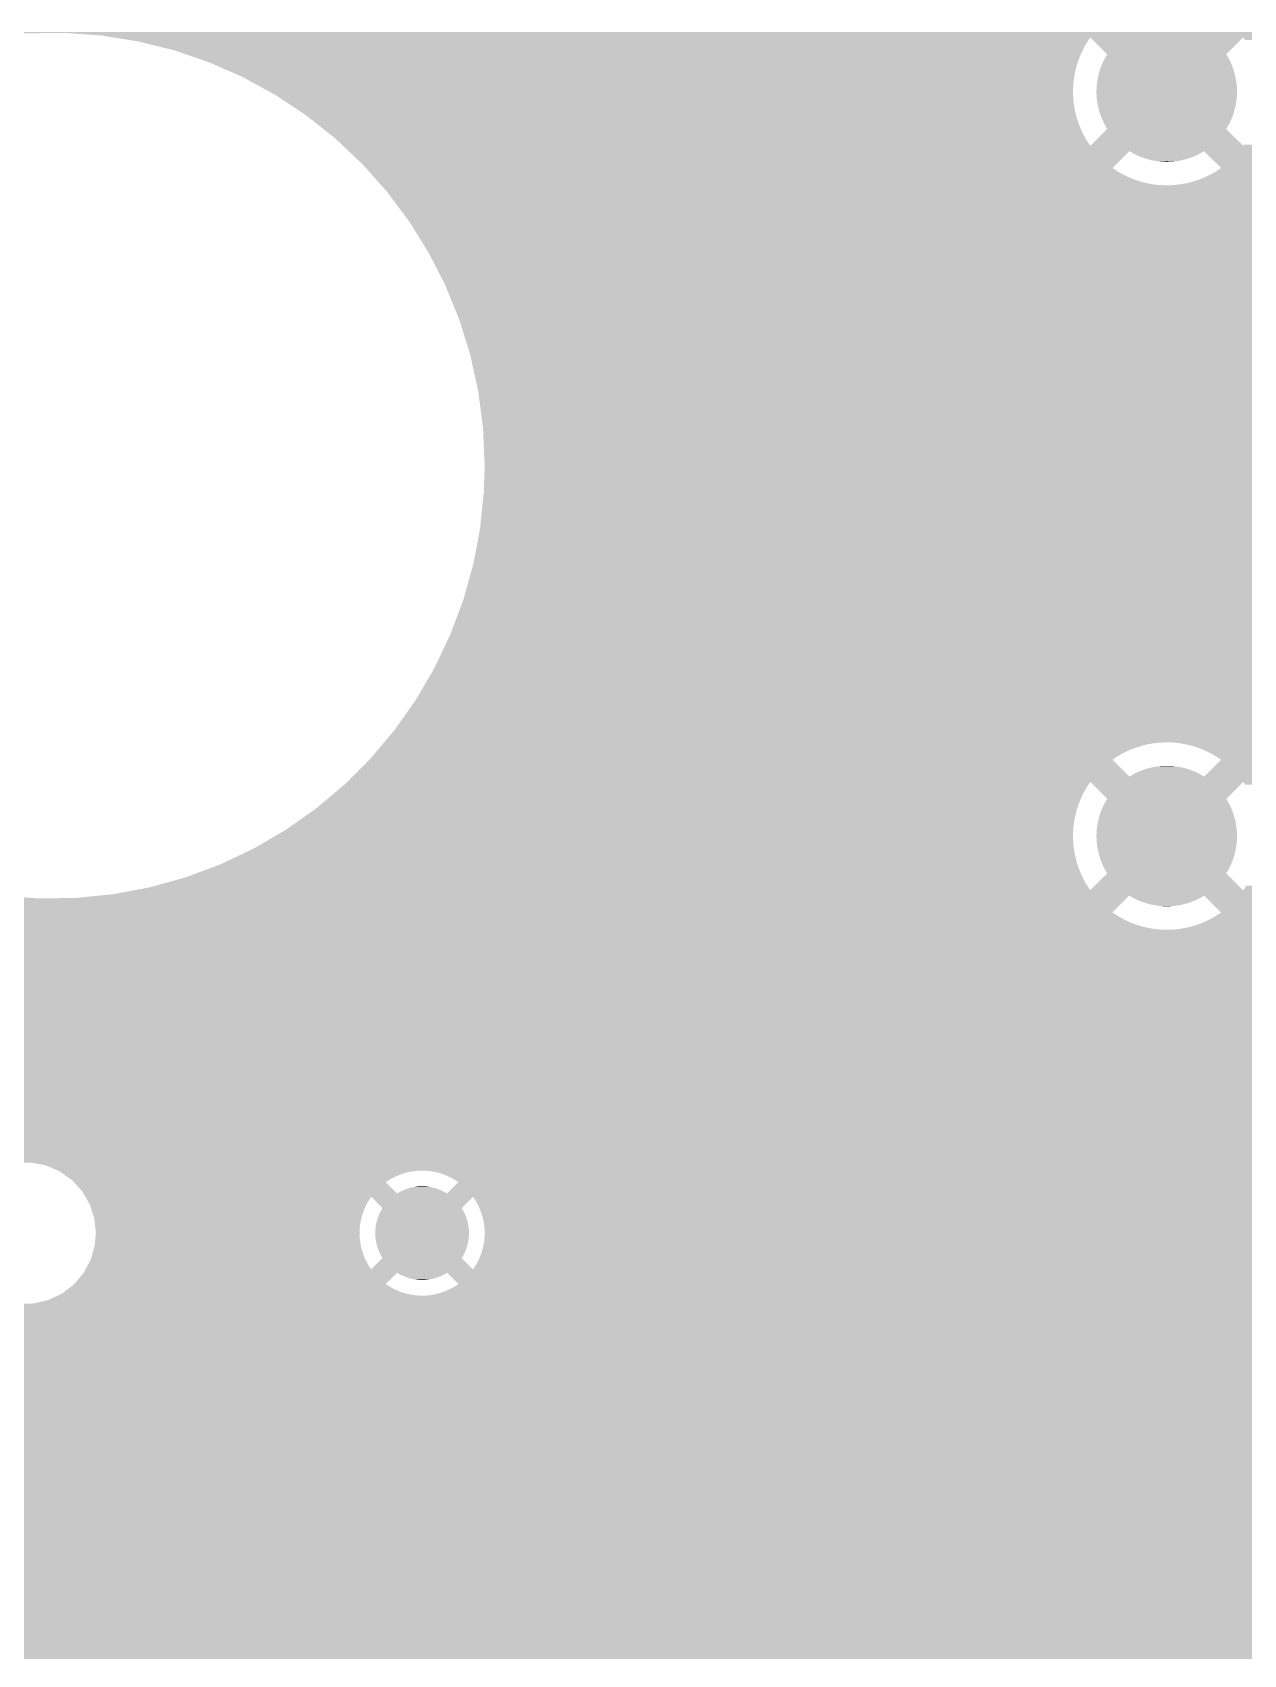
# Model space of a CAD drawing. Extents: x 295 to 953, y 10 to 290.
# Drawn here: x 559.6 to 576.64, y 215.06 to 237.89 of the extents above; entities that cross this region are included whole.
import ezdxf

# ---------------------------------------------------------------- set-up
doc = ezdxf.new("R2010")
doc.units = 0
doc.header["$LTSCALE"] = 5
doc.header["$MEASUREMENT"] = 0
doc.layers.add('GND1', color=7, linetype='CONTINUOUS')

msp = doc.modelspace()

# ---------------------------------------------------------------- linework, layer by layer
at = {"layer": 'GND1'}
for points in [[(525.272, 237.886), (525.272, 237.897), (647.656, 237.886), (647.67, 237.897)], [(525.272, 237.879), (525.272, 237.886), (559.527, 237.879), (560.049, 237.886)], [(560.569, 237.849), (560.049, 237.886), (647.608, 237.849), (647.656, 237.886)], [(560.737, 237.822), (560.569, 237.849), (647.573, 237.822), (647.608, 237.849)], [(561.085, 237.767), (560.737, 237.822), (574.451, 237.767), (574.488, 237.822)], [(561.119, 237.759), (561.085, 237.767), (574.446, 237.759), (574.451, 237.767)], [(561.386, 237.692), (561.119, 237.759), (574.407, 237.692), (574.446, 237.759)], [(561.591, 237.642), (561.386, 237.692), (574.381, 237.642), (574.407, 237.692)], [(574.726, 237.585), (574.488, 237.822), (576.401, 237.585), (576.639, 237.822)], [(576.665, 237.784), (576.639, 237.822), (647.523, 237.784), (647.573, 237.822)], [(561.643, 237.624), (561.591, 237.642), (574.372, 237.624), (574.381, 237.642)], [(561.849, 237.554), (561.643, 237.624), (574.341, 237.554), (574.372, 237.624)], [(562.06, 237.482), (561.849, 237.554), (574.314, 237.482), (574.341, 237.554)], [(562.085, 237.473), (562.06, 237.482), (574.312, 237.473), (574.314, 237.482)], [(562.232, 237.408), (562.085, 237.473), (574.292, 237.408), (574.312, 237.473)], [(574.637, 237.406), (574.654, 237.447), (576.489, 237.406), (576.473, 237.447)], [(574.654, 237.447), (574.663, 237.468), (576.473, 237.447), (576.464, 237.468)], [(574.663, 237.468), (574.683, 237.508), (576.464, 237.468), (576.445, 237.508)], [(574.683, 237.508), (574.692, 237.527), (576.445, 237.508), (576.434, 237.527)], [(574.692, 237.527), (574.715, 237.566), (576.434, 237.527), (576.413, 237.566)], [(574.715, 237.566), (574.726, 237.585), (576.413, 237.566), (576.401, 237.585)], [(562.402, 237.334), (562.232, 237.408), (574.274, 237.334), (574.292, 237.408)], [(562.563, 237.263), (562.402, 237.334), (574.261, 237.263), (574.274, 237.334)], [(562.572, 237.258), (562.563, 237.263), (574.26, 237.258), (574.261, 237.263)], [(562.711, 237.182), (562.572, 237.258), (574.251, 237.182), (574.26, 237.258)], [(574.584, 237.192), (574.587, 237.214), (576.544, 237.192), (576.54, 237.214)], [(574.587, 237.214), (574.595, 237.257), (576.54, 237.214), (576.533, 237.257)], [(574.595, 237.257), (574.599, 237.279), (576.533, 237.257), (576.527, 237.279)], [(574.599, 237.279), (574.611, 237.322), (576.527, 237.279), (576.517, 237.322)], [(574.611, 237.322), (574.616, 237.343), (576.517, 237.322), (576.51, 237.343)], [(574.616, 237.343), (574.63, 237.385), (576.51, 237.343), (576.497, 237.385)], [(574.63, 237.385), (574.637, 237.406), (576.497, 237.385), (576.489, 237.406)], [(562.851, 237.105), (562.711, 237.182), (574.246, 237.105), (574.251, 237.182)], [(562.992, 237.028), (562.851, 237.105), (574.245, 237.028), (574.246, 237.105)], [(563.021, 237.013), (562.992, 237.028), (574.246, 237.013), (574.245, 237.028)], [(563.112, 236.952), (563.021, 237.013), (574.249, 236.952), (574.246, 237.013)], [(574.574, 237.059), (574.575, 237.081), (576.553, 237.059), (576.552, 237.081)], [(574.575, 237.037), (574.574, 237.059), (576.552, 237.037), (576.553, 237.059)], [(574.575, 237.081), (574.577, 237.126), (576.552, 237.081), (576.55, 237.126)], [(574.577, 236.993), (574.575, 237.037), (576.55, 236.993), (576.552, 237.037)], [(574.577, 237.126), (574.578, 237.148), (576.55, 237.126), (576.548, 237.148)], [(574.579, 236.97), (574.577, 236.993), (576.549, 236.97), (576.55, 236.993)], [(574.578, 237.148), (574.584, 237.192), (576.548, 237.148), (576.544, 237.192)], [(574.583, 236.926), (574.579, 236.97), (576.543, 236.926), (576.549, 236.97)], [(563.227, 236.876), (563.112, 236.952), (574.258, 236.876), (574.249, 236.952)], [(563.342, 236.8), (563.227, 236.876), (574.271, 236.8), (574.258, 236.876)], [(563.454, 236.725), (563.342, 236.8), (574.288, 236.725), (574.271, 236.8)], [(574.587, 236.905), (574.583, 236.926), (576.54, 236.905), (576.543, 236.926)], [(574.595, 236.861), (574.587, 236.905), (576.532, 236.861), (576.54, 236.905)], [(574.6, 236.839), (574.595, 236.861), (576.528, 236.839), (576.532, 236.861)], [(574.61, 236.796), (574.6, 236.839), (576.517, 236.796), (576.528, 236.839)], [(574.617, 236.775), (574.61, 236.796), (576.511, 236.775), (576.517, 236.796)], [(574.63, 236.733), (574.617, 236.775), (576.497, 236.733), (576.511, 236.775)], [(563.455, 236.724), (563.454, 236.725), (574.288, 236.724), (574.288, 236.725)], [(563.547, 236.651), (563.455, 236.724), (574.309, 236.651), (574.288, 236.724)], [(563.638, 236.579), (563.547, 236.651), (574.335, 236.579), (574.309, 236.651)], [(563.727, 236.508), (563.638, 236.579), (574.365, 236.508), (574.335, 236.579)], [(563.814, 236.44), (563.727, 236.508), (574.399, 236.44), (574.365, 236.508)], [(574.488, 236.296), (574.726, 236.533), (576.639, 236.296), (576.401, 236.533)], [(574.638, 236.712), (574.63, 236.733), (576.49, 236.712), (576.497, 236.733)], [(574.654, 236.671), (574.638, 236.712), (576.473, 236.671), (576.49, 236.712)], [(574.663, 236.651), (574.654, 236.671), (576.464, 236.651), (576.473, 236.671)], [(574.682, 236.611), (574.663, 236.651), (576.445, 236.611), (576.464, 236.651)], [(574.693, 236.591), (574.682, 236.611), (576.435, 236.591), (576.445, 236.611)], [(574.714, 236.552), (574.693, 236.591), (576.412, 236.552), (576.435, 236.591)], [(574.726, 236.533), (574.714, 236.552), (576.401, 236.533), (576.412, 236.552)], [(563.864, 236.4), (563.814, 236.44), (574.422, 236.4), (574.399, 236.44)], [(563.892, 236.373), (563.864, 236.4), (574.437, 236.373), (574.422, 236.4)], [(563.96, 236.309), (563.892, 236.373), (574.479, 236.309), (574.437, 236.373)], [(563.974, 236.296), (563.96, 236.309), (574.488, 236.296), (574.479, 236.309)], [(564.053, 236.221), (563.974, 236.296), (647.674, 236.221), (647.569, 236.296)], [(576.639, 236.296), (576.649, 236.312), (647.569, 236.296), (647.547, 236.312)], [(564.243, 236.041), (564.053, 236.221), (574.858, 236.041), (575.038, 236.221)], [(575.077, 236.199), (575.038, 236.221), (576.051, 236.199), (576.089, 236.221)], [(575.095, 236.188), (575.077, 236.199), (576.031, 236.188), (576.051, 236.199)], [(575.136, 236.168), (575.095, 236.188), (575.992, 236.168), (576.031, 236.188)], [(575.155, 236.158), (575.136, 236.168), (575.971, 236.158), (575.992, 236.168)], [(575.197, 236.141), (575.155, 236.158), (575.931, 236.141), (575.971, 236.158)], [(575.216, 236.133), (575.197, 236.141), (575.909, 236.133), (575.931, 236.141)], [(575.26, 236.118), (575.216, 236.133), (575.869, 236.118), (575.909, 236.133)], [(575.279, 236.112), (575.26, 236.118), (575.846, 236.112), (575.869, 236.118)], [(575.324, 236.1), (575.279, 236.112), (575.805, 236.1), (575.846, 236.112)], [(575.344, 236.095), (575.324, 236.1), (575.781, 236.095), (575.805, 236.1)], [(575.39, 236.086), (575.344, 236.095), (575.74, 236.086), (575.781, 236.095)], [(575.409, 236.082), (575.39, 236.086), (575.715, 236.082), (575.74, 236.086)], [(575.457, 236.076), (575.409, 236.082), (575.674, 236.076), (575.715, 236.082)], [(575.475, 236.074), (575.457, 236.076), (575.646, 236.074), (575.674, 236.076)], [(575.528, 236.071), (575.475, 236.074), (575.608, 236.071), (575.646, 236.074)], [(575.541, 236.07), (575.528, 236.071), (575.541, 236.07), (575.608, 236.071)], [(576.121, 236.189), (576.089, 236.221), (647.719, 236.189), (647.674, 236.221)], [(576.204, 236.106), (576.121, 236.189), (647.913, 236.106), (647.719, 236.189)], [(576.245, 236.066), (576.204, 236.106), (648.12, 236.066), (647.913, 236.106)], [(576.327, 235.984), (576.245, 236.066), (678.021, 235.984), (677.994, 236.066)], [(564.295, 235.984), (564.243, 236.041), (574.8, 235.984), (574.858, 236.041)], [(564.333, 235.941), (564.295, 235.984), (574.864, 235.941), (574.8, 235.984)], [(564.367, 235.902), (564.333, 235.941), (574.93, 235.902), (574.864, 235.941)], [(564.398, 235.867), (564.367, 235.902), (574.999, 235.867), (574.93, 235.902)], [(564.426, 235.837), (564.398, 235.867), (575.069, 235.837), (574.999, 235.867)], [(564.45, 235.81), (564.426, 235.837), (575.141, 235.81), (575.069, 235.837)], [(576, 235.815), (576.044, 235.831), (613.462, 235.815), (613.495, 235.831)], [(576.044, 235.831), (576.114, 235.861), (613.495, 235.831), (613.558, 235.861)], [(576.114, 235.861), (576.183, 235.895), (613.558, 235.861), (613.63, 235.895)], [(576.183, 235.895), (576.202, 235.905), (613.63, 235.895), (613.653, 235.905)], [(576.202, 235.905), (576.25, 235.933), (613.653, 235.905), (613.77, 235.933)], [(576.25, 235.933), (576.281, 235.953), (613.77, 235.933), (613.858, 235.953)], [(576.281, 235.953), (576.287, 235.957), (613.858, 235.953), (614.069, 235.957)], [(576.287, 235.957), (576.314, 235.975), (678.03, 235.957), (678.024, 235.975)], [(576.314, 235.975), (576.327, 235.984), (678.024, 235.975), (678.021, 235.984)], [(564.47, 235.787), (564.45, 235.81), (575.214, 235.787), (575.141, 235.81)], [(564.486, 235.769), (564.47, 235.787), (575.289, 235.769), (575.214, 235.787)], [(564.498, 235.755), (564.486, 235.769), (575.365, 235.755), (575.289, 235.769)], [(564.506, 235.746), (564.498, 235.755), (575.441, 235.746), (575.365, 235.755)], [(564.511, 235.741), (564.506, 235.746), (575.517, 235.741), (575.441, 235.746)], [(564.559, 235.687), (564.511, 235.741), (613.295, 235.687), (613.364, 235.741)], [(564.511, 235.741), (564.511, 235.741), (575.594, 235.741), (575.517, 235.741)], [(564.591, 235.652), (564.559, 235.687), (613.264, 235.652), (613.295, 235.687)], [(564.684, 235.527), (564.591, 235.652), (613.158, 235.527), (613.264, 235.652)], [(575.594, 235.741), (575.671, 235.745), (613.364, 235.741), (613.37, 235.745)], [(575.671, 235.745), (575.747, 235.753), (613.37, 235.745), (613.381, 235.753)], [(575.747, 235.753), (575.823, 235.766), (613.381, 235.753), (613.398, 235.766)], [(575.823, 235.766), (575.898, 235.783), (613.398, 235.766), (613.42, 235.783)], [(575.898, 235.783), (575.971, 235.805), (613.42, 235.783), (613.448, 235.805)], [(575.971, 235.805), (576, 235.815), (613.448, 235.805), (613.462, 235.815)], [(564.823, 235.341), (564.684, 235.527), (613.058, 235.341), (613.158, 235.527)], [(564.903, 235.234), (564.823, 235.341), (613.027, 235.234), (613.058, 235.341)], [(564.963, 235.139), (564.903, 235.234), (612.999, 235.139), (613.027, 235.234)], [(565.071, 234.964), (564.963, 235.139), (612.984, 234.964), (612.999, 235.139)], [(565.179, 234.791), (565.071, 234.964), (613.002, 234.791), (612.984, 234.964)], [(565.198, 234.754), (565.179, 234.791), (613.006, 234.754), (613.002, 234.791)], [(565.3, 234.554), (565.198, 234.754), (613.072, 234.554), (613.006, 234.754)], [(565.393, 234.372), (565.3, 234.554), (613.178, 234.372), (613.072, 234.554)], [(565.416, 234.326), (565.393, 234.372), (613.22, 234.326), (613.178, 234.372)], [(565.46, 234.216), (565.416, 234.326), (613.321, 234.216), (613.22, 234.326)], [(565.51, 234.094), (565.46, 234.216), (613.493, 234.094), (613.321, 234.216)], [(565.544, 234.011), (565.51, 234.094), (613.686, 234.011), (613.493, 234.094)], [(565.56, 233.97), (565.544, 234.011), (613.893, 233.97), (613.686, 234.011)], [(565.571, 233.944), (565.56, 233.97), (647.284, 233.944), (647.298, 233.97)], [(565.604, 233.862), (565.571, 233.944), (647.26, 233.862), (647.284, 233.944)], [(565.606, 233.858), (565.604, 233.862), (610.366, 233.858), (610.576, 233.862)], [(565.612, 233.842), (565.606, 233.858), (610.299, 233.842), (610.366, 233.858)], [(565.622, 233.81), (565.612, 233.842), (610.16, 233.81), (610.299, 233.842)], [(565.641, 233.748), (565.622, 233.81), (610.029, 233.748), (610.16, 233.81)], [(565.642, 233.744), (565.641, 233.748), (597.834, 233.744), (597.896, 233.748)], [(565.645, 233.736), (565.642, 233.744), (597.771, 233.736), (597.834, 233.744)], [(565.649, 233.724), (565.645, 233.736), (597.71, 233.724), (597.771, 233.736)], [(565.654, 233.707), (565.649, 233.724), (597.65, 233.707), (597.71, 233.724)], [(565.66, 233.686), (565.654, 233.707), (597.591, 233.686), (597.65, 233.707)], [(565.668, 233.661), (565.66, 233.686), (597.533, 233.661), (597.591, 233.686)], [(565.677, 233.632), (565.668, 233.661), (597.478, 233.632), (597.533, 233.661)], [(565.687, 233.598), (565.677, 233.632), (597.424, 233.598), (597.478, 233.632)], [(565.692, 233.585), (565.687, 233.598), (597.405, 233.585), (597.424, 233.598)], [(565.741, 233.426), (565.692, 233.585), (597.563, 233.426), (597.405, 233.585)], [(565.755, 233.379), (565.741, 233.426), (609.637, 233.379), (609.662, 233.426)], [(565.766, 233.344), (565.755, 233.379), (597.176, 233.344), (597.199, 233.379)], [(565.77, 233.327), (565.766, 233.344), (597.164, 233.327), (597.176, 233.344)], [(565.782, 233.272), (565.77, 233.327), (597.134, 233.272), (597.164, 233.327)], [(565.794, 233.215), (565.782, 233.272), (597.107, 233.215), (597.134, 233.272)], [(565.807, 233.157), (565.794, 233.215), (597.084, 233.157), (597.107, 233.215)], [(565.82, 233.097), (565.807, 233.157), (597.066, 233.097), (597.084, 233.157)], [(565.833, 233.036), (565.82, 233.097), (597.052, 233.036), (597.066, 233.097)], [(565.847, 232.974), (565.833, 233.036), (597.042, 232.974), (597.052, 233.036)], [(565.86, 232.912), (565.847, 232.974), (597.037, 232.912), (597.042, 232.974)], [(565.874, 232.849), (565.86, 232.912), (597.036, 232.849), (597.037, 232.912)], [(565.877, 232.834), (565.874, 232.849), (597.037, 232.834), (597.036, 232.849)], [(565.883, 232.786), (565.877, 232.834), (597.039, 232.786), (597.037, 232.834)], [(565.891, 232.724), (565.883, 232.786), (597.047, 232.724), (597.039, 232.786)], [(565.899, 232.663), (565.891, 232.724), (597.06, 232.663), (597.047, 232.724)], [(565.907, 232.602), (565.899, 232.663), (597.077, 232.602), (597.06, 232.663)], [(565.915, 232.543), (565.907, 232.602), (597.098, 232.543), (597.077, 232.602)], [(565.922, 232.486), (565.915, 232.543), (597.123, 232.486), (597.098, 232.543)], [(565.929, 232.43), (565.922, 232.486), (597.152, 232.43), (597.123, 232.486)], [(565.936, 232.377), (565.929, 232.43), (597.185, 232.377), (597.152, 232.43)], [(565.939, 232.357), (565.936, 232.377), (597.199, 232.357), (597.185, 232.377)], [(565.944, 232.317), (565.939, 232.357), (609.662, 232.317), (609.638, 232.357)], [(565.944, 232.311), (565.944, 232.317), (609.666, 232.311), (609.662, 232.317)], [(565.951, 232.152), (565.944, 232.311), (597.405, 232.152), (597.563, 232.311)], [(565.952, 232.117), (565.951, 232.152), (597.457, 232.117), (597.405, 232.152)], [(565.954, 232.086), (565.952, 232.117), (597.511, 232.086), (597.457, 232.117)], [(565.955, 232.059), (565.954, 232.086), (597.568, 232.059), (597.511, 232.086)], [(565.956, 232.037), (565.955, 232.059), (597.627, 232.037), (597.568, 232.059)], [(565.957, 232.018), (565.956, 232.037), (597.687, 232.018), (597.627, 232.037)], [(565.957, 232.004), (565.957, 232.018), (597.748, 232.004), (597.687, 232.018)], [(565.958, 231.994), (565.957, 232.004), (597.81, 231.994), (597.748, 232.004)], [(565.958, 231.989), (565.958, 231.994), (597.872, 231.989), (597.81, 231.994)], [(565.958, 231.988), (565.958, 231.989), (597.935, 231.988), (597.872, 231.989)], [(565.961, 231.915), (565.958, 231.988), (610.194, 231.915), (610.024, 231.988)], [(565.963, 231.875), (565.961, 231.915), (610.401, 231.875), (610.194, 231.915)], [(565.961, 231.61), (565.966, 231.795), (640.697, 231.61), (640.512, 231.795)], [(565.964, 231.857), (565.963, 231.875), (640.472, 231.857), (640.499, 231.875)], [(565.964, 231.848), (565.964, 231.857), (640.459, 231.848), (640.472, 231.857)], [(565.966, 231.795), (565.964, 231.848), (640.512, 231.795), (640.459, 231.848)], [(565.957, 231.472), (565.959, 231.536), (640.105, 231.472), (640.147, 231.536)], [(565.959, 231.562), (565.961, 231.61), (675.785, 231.562), (675.866, 231.61)], [(565.959, 231.536), (565.959, 231.562), (675.754, 231.536), (675.785, 231.562)], [(565.931, 231.195), (565.938, 231.267), (639.973, 231.195), (640, 231.267)], [(565.938, 231.267), (565.945, 231.337), (640, 231.267), (640.031, 231.337)], [(565.945, 231.337), (565.952, 231.406), (640.031, 231.337), (640.066, 231.406)], [(565.952, 231.406), (565.956, 231.442), (640.066, 231.406), (640.087, 231.442)], [(565.956, 231.442), (565.957, 231.472), (640.087, 231.442), (640.105, 231.472)], [(565.913, 231.016), (565.918, 231.064), (610.16, 231.016), (610.366, 231.064)], [(565.918, 231.068), (565.924, 231.122), (639.938, 231.068), (639.951, 231.122)], [(565.918, 231.064), (565.918, 231.068), (610.366, 231.064), (610.576, 231.068)], [(565.924, 231.122), (565.931, 231.195), (639.951, 231.122), (639.973, 231.195)], [(565.88, 230.798), (565.903, 230.923), (609.802, 230.798), (609.966, 230.923)], [(565.903, 230.923), (565.904, 230.926), (609.966, 230.923), (609.97, 230.926)], [(565.904, 230.926), (565.913, 231.016), (609.97, 230.926), (610.16, 231.016)], [(565.815, 230.452), (565.85, 230.637), (609.565, 230.452), (609.665, 230.637)], [(565.85, 230.637), (565.88, 230.798), (609.665, 230.637), (609.802, 230.798)], [(565.762, 230.249), (565.807, 230.41), (609.507, 230.249), (609.553, 230.41)], [(565.807, 230.41), (565.815, 230.452), (609.553, 230.41), (609.565, 230.452)], [(565.713, 230.074), (565.762, 230.249), (609.491, 230.074), (609.507, 230.249)], [(565.65, 229.864), (565.667, 229.908), (609.513, 229.864), (609.509, 229.908)], [(565.667, 229.908), (565.713, 230.074), (609.509, 229.908), (609.491, 230.074)], [(565.507, 229.482), (565.575, 229.664), (609.686, 229.482), (609.579, 229.664)], [(565.575, 229.664), (565.65, 229.864), (609.579, 229.664), (609.513, 229.864)], [(565.484, 229.419), (565.507, 229.482), (609.743, 229.419), (609.686, 229.482)], [(565.342, 229.121), (565.382, 229.204), (610.194, 229.121), (610, 229.204)], [(565.382, 229.204), (565.44, 229.327), (610, 229.204), (609.828, 229.327)], [(565.44, 229.327), (565.484, 229.419), (609.828, 229.327), (609.743, 229.419)], [(565.26, 228.948), (565.287, 229.004), (675.413, 228.948), (675.365, 229.004)], [(565.287, 229.004), (565.323, 229.081), (675.365, 229.004), (675.318, 229.081)], [(565.323, 229.081), (565.342, 229.121), (610.401, 229.081), (610.194, 229.121)], [(565.057, 228.6), (565.165, 228.786), (675.766, 228.6), (675.55, 228.786)], [(565.165, 228.786), (565.26, 228.948), (675.55, 228.786), (675.413, 228.948)], [(564.997, 228.497), (565.057, 228.6), (675.932, 228.497), (675.766, 228.6)], [(564.837, 228.271), (564.885, 228.339), (676.55, 228.271), (676.273, 228.339)], [(564.885, 228.339), (564.963, 228.45), (676.273, 228.339), (676.009, 228.45)], [(564.963, 228.45), (564.997, 228.497), (676.009, 228.45), (675.932, 228.497)], [(564.584, 227.939), (564.696, 228.071), (816.958, 227.939), (816.859, 228.071)], [(564.696, 228.071), (564.82, 228.247), (816.859, 228.071), (816.727, 228.247)], [(564.82, 228.247), (564.837, 228.271), (676.835, 228.247), (676.55, 228.271)], [(564.476, 227.81), (564.497, 227.836), (575.084, 227.81), (575.156, 227.836)], [(564.497, 227.836), (564.516, 227.857), (575.156, 227.836), (575.229, 227.857)], [(564.516, 227.857), (564.53, 227.875), (575.229, 227.857), (575.304, 227.875)], [(564.53, 227.875), (564.541, 227.888), (575.304, 227.875), (575.38, 227.888)], [(564.541, 227.888), (564.548, 227.896), (575.38, 227.888), (575.456, 227.896)], [(564.548, 227.896), (564.552, 227.9), (575.456, 227.896), (575.533, 227.9)], [(564.552, 227.9), (564.584, 227.939), (816.992, 227.9), (816.958, 227.939)], [(575.61, 227.9), (575.533, 227.9), (634.897, 227.9), (634.905, 227.9)], [(575.665, 227.896), (575.61, 227.9), (634.829, 227.896), (634.897, 227.9)], [(575.686, 227.895), (575.665, 227.896), (634.817, 227.895), (634.829, 227.896)], [(575.744, 227.888), (575.686, 227.895), (634.752, 227.888), (634.817, 227.895)], [(575.763, 227.885), (575.744, 227.888), (634.739, 227.885), (634.752, 227.888)], [(575.821, 227.875), (575.763, 227.885), (634.677, 227.875), (634.739, 227.885)], [(575.838, 227.871), (575.821, 227.875), (634.663, 227.871), (634.677, 227.875)], [(575.896, 227.857), (575.838, 227.871), (634.602, 227.857), (634.663, 227.871)], [(575.913, 227.853), (575.896, 227.857), (634.588, 227.853), (634.602, 227.857)], [(575.97, 227.836), (575.913, 227.853), (634.528, 227.836), (634.588, 227.853)], [(575.986, 227.831), (575.97, 227.836), (634.515, 227.831), (634.528, 227.836)], [(564.106, 227.419), (564.344, 227.657), (575.038, 227.419), (574.8, 227.657)], [(564.344, 227.657), (564.353, 227.666), (574.8, 227.657), (574.813, 227.666)], [(564.353, 227.666), (564.359, 227.672), (574.813, 227.666), (574.822, 227.672)], [(564.359, 227.672), (564.39, 227.708), (574.822, 227.672), (574.877, 227.708)], [(564.39, 227.708), (564.422, 227.746), (574.877, 227.708), (574.944, 227.746)], [(564.422, 227.746), (564.45, 227.78), (574.944, 227.746), (575.013, 227.78)], [(564.45, 227.78), (564.476, 227.81), (575.013, 227.78), (575.084, 227.81)], [(576.043, 227.81), (575.986, 227.831), (634.456, 227.81), (634.515, 227.831)], [(576.058, 227.804), (576.043, 227.81), (634.443, 227.804), (634.456, 227.81)], [(576.113, 227.78), (576.058, 227.804), (634.385, 227.78), (634.443, 227.804)], [(576.089, 227.419), (576.327, 227.657), (634.41, 227.419), (634.173, 227.657)], [(576.128, 227.773), (576.113, 227.78), (634.372, 227.773), (634.385, 227.78)], [(576.182, 227.746), (576.128, 227.773), (634.317, 227.746), (634.372, 227.773)], [(576.197, 227.738), (576.182, 227.746), (634.304, 227.738), (634.317, 227.746)], [(576.249, 227.708), (576.197, 227.738), (634.25, 227.708), (634.304, 227.738)], [(576.263, 227.7), (576.249, 227.708), (634.237, 227.7), (634.25, 227.708)], [(576.313, 227.666), (576.263, 227.7), (634.185, 227.666), (634.237, 227.7)], [(576.327, 227.657), (576.313, 227.666), (634.173, 227.657), (634.185, 227.666)], [(564.032, 227.345), (564.106, 227.419), (817.521, 227.345), (817.442, 227.419)], [(575.038, 227.419), (575.076, 227.442), (576.089, 227.419), (576.05, 227.442)], [(575.076, 227.442), (575.096, 227.453), (576.05, 227.442), (576.032, 227.453)], [(575.096, 227.453), (575.135, 227.473), (576.032, 227.453), (575.991, 227.473)], [(575.135, 227.473), (575.156, 227.482), (575.991, 227.473), (575.972, 227.482)], [(575.156, 227.482), (575.196, 227.5), (575.972, 227.482), (575.93, 227.5)], [(575.196, 227.5), (575.218, 227.508), (575.93, 227.5), (575.911, 227.508)], [(575.218, 227.508), (575.258, 227.522), (575.911, 227.508), (575.867, 227.522)], [(575.258, 227.522), (575.281, 227.529), (575.867, 227.522), (575.848, 227.529)], [(575.281, 227.529), (575.322, 227.541), (575.848, 227.529), (575.803, 227.541)], [(575.322, 227.541), (575.346, 227.546), (575.803, 227.541), (575.783, 227.546)], [(575.346, 227.546), (575.387, 227.555), (575.783, 227.546), (575.737, 227.555)], [(575.387, 227.555), (575.412, 227.559), (575.737, 227.555), (575.718, 227.559)], [(575.412, 227.559), (575.453, 227.564), (575.718, 227.559), (575.67, 227.564)], [(575.453, 227.564), (575.481, 227.567), (575.67, 227.564), (575.652, 227.567)], [(575.481, 227.567), (575.519, 227.57), (575.652, 227.567), (575.599, 227.57)], [(575.519, 227.57), (575.586, 227.57), (575.599, 227.57), (575.586, 227.57)], [(563.804, 227.146), (563.885, 227.215), (574.372, 227.146), (574.407, 227.215)], [(563.885, 227.215), (563.964, 227.281), (574.407, 227.215), (574.446, 227.281)], [(563.964, 227.281), (563.99, 227.303), (574.446, 227.281), (574.46, 227.303)], [(563.99, 227.303), (564.032, 227.345), (574.46, 227.303), (574.488, 227.345)], [(574.726, 227.107), (574.488, 227.345), (576.401, 227.107), (576.639, 227.345)], [(576.665, 227.307), (576.639, 227.345), (633.835, 227.307), (633.861, 227.345)], [(563.433, 226.856), (563.539, 226.931), (574.274, 226.856), (574.292, 226.931)], [(563.539, 226.931), (563.591, 226.967), (574.292, 226.931), (574.303, 226.967)], [(563.591, 226.967), (563.634, 227.004), (574.303, 226.967), (574.314, 227.004)], [(563.634, 227.004), (563.72, 227.076), (574.314, 227.004), (574.341, 227.076)], [(563.72, 227.076), (563.804, 227.146), (574.341, 227.076), (574.372, 227.146)], [(574.63, 226.908), (574.637, 226.929), (576.497, 226.908), (576.489, 226.929)], [(574.637, 226.929), (574.654, 226.97), (576.489, 226.929), (576.473, 226.97)], [(574.654, 226.97), (574.663, 226.99), (576.473, 226.97), (576.464, 226.99)], [(574.663, 226.99), (574.683, 227.03), (576.464, 226.99), (576.445, 227.03)], [(574.683, 227.03), (574.692, 227.05), (576.445, 227.03), (576.434, 227.05)], [(574.692, 227.05), (574.715, 227.088), (576.434, 227.05), (576.413, 227.088)], [(574.715, 227.088), (574.726, 227.107), (576.413, 227.088), (576.401, 227.107)], [(563.164, 226.667), (563.217, 226.704), (574.248, 226.667), (574.251, 226.704)], [(563.217, 226.704), (563.325, 226.781), (574.251, 226.704), (574.26, 226.781)], [(563.325, 226.781), (563.433, 226.856), (574.26, 226.781), (574.274, 226.856)], [(574.578, 226.67), (574.584, 226.714), (576.548, 226.67), (576.544, 226.714)], [(574.584, 226.714), (574.587, 226.736), (576.544, 226.714), (576.54, 226.736)], [(574.587, 226.736), (574.595, 226.78), (576.54, 226.736), (576.533, 226.78)], [(574.595, 226.78), (574.599, 226.801), (576.533, 226.78), (576.527, 226.801)], [(574.599, 226.801), (574.611, 226.844), (576.527, 226.801), (576.517, 226.844)], [(574.611, 226.844), (574.616, 226.866), (576.517, 226.844), (576.51, 226.866)], [(574.616, 226.866), (574.63, 226.908), (576.51, 226.866), (576.497, 226.908)], [(562.713, 226.404), (562.834, 226.474), (574.257, 226.404), (574.249, 226.474)], [(562.834, 226.474), (562.965, 226.551), (574.249, 226.474), (574.245, 226.551)], [(562.965, 226.551), (563.097, 226.628), (574.245, 226.551), (574.246, 226.628)], [(563.097, 226.628), (563.164, 226.667), (574.246, 226.628), (574.248, 226.667)], [(574.574, 226.582), (574.575, 226.604), (576.553, 226.582), (576.552, 226.604)], [(574.575, 226.559), (574.574, 226.582), (576.552, 226.559), (576.553, 226.582)], [(574.575, 226.604), (574.577, 226.648), (576.552, 226.604), (576.55, 226.648)], [(574.577, 226.515), (574.575, 226.559), (576.55, 226.515), (576.552, 226.559)], [(574.577, 226.648), (574.578, 226.67), (576.55, 226.648), (576.548, 226.67)], [(574.579, 226.493), (574.577, 226.515), (576.549, 226.493), (576.55, 226.515)], [(574.583, 226.449), (574.579, 226.493), (576.543, 226.449), (576.549, 226.493)], [(562.242, 226.181), (562.382, 226.248), (574.307, 226.181), (574.288, 226.248)], [(562.382, 226.248), (562.54, 226.322), (574.288, 226.248), (574.271, 226.322)], [(562.54, 226.322), (562.7, 226.398), (574.271, 226.322), (574.258, 226.398)], [(562.7, 226.398), (562.713, 226.404), (574.258, 226.398), (574.257, 226.404)], [(574.587, 226.427), (574.583, 226.449), (576.54, 226.427), (576.543, 226.449)], [(574.595, 226.383), (574.587, 226.427), (576.532, 226.383), (576.54, 226.427)], [(574.6, 226.362), (574.595, 226.383), (576.528, 226.362), (576.532, 226.383)], [(574.61, 226.319), (574.6, 226.362), (576.517, 226.319), (576.528, 226.362)], [(574.617, 226.297), (574.61, 226.319), (576.511, 226.297), (576.517, 226.319)], [(574.63, 226.255), (574.617, 226.297), (576.497, 226.255), (576.511, 226.297)], [(574.638, 226.234), (574.63, 226.255), (576.49, 226.234), (576.497, 226.255)], [(574.654, 226.193), (574.638, 226.234), (576.473, 226.193), (576.49, 226.234)], [(561.753, 225.999), (561.839, 226.031), (574.381, 225.999), (574.365, 226.031)], [(561.839, 226.031), (562.029, 226.102), (574.365, 226.031), (574.335, 226.102)], [(562.029, 226.102), (562.223, 226.174), (574.335, 226.102), (574.309, 226.174)], [(562.223, 226.174), (562.242, 226.181), (574.309, 226.174), (574.307, 226.181)], [(574.488, 225.818), (574.726, 226.056), (576.639, 225.818), (576.401, 226.056)], [(574.663, 226.173), (574.654, 226.193), (576.464, 226.173), (576.473, 226.193)], [(574.682, 226.133), (574.663, 226.173), (576.445, 226.133), (576.464, 226.173)], [(574.693, 226.113), (574.682, 226.133), (576.435, 226.113), (576.445, 226.133)], [(574.714, 226.075), (574.693, 226.113), (576.412, 226.075), (576.435, 226.113)], [(574.726, 226.056), (574.714, 226.075), (576.401, 226.056), (576.412, 226.075)], [(560.737, 225.763), (561.032, 225.818), (601.311, 225.763), (601.445, 225.818)], [(561.032, 225.818), (561.099, 225.831), (574.488, 225.818), (574.479, 225.831)], [(561.099, 225.831), (561.25, 225.859), (574.479, 225.831), (574.461, 225.859)], [(561.25, 225.859), (561.38, 225.895), (574.461, 225.859), (574.437, 225.895)], [(561.38, 225.895), (561.62, 225.962), (574.437, 225.895), (574.399, 225.962)], [(561.62, 225.962), (561.753, 225.999), (574.399, 225.962), (574.381, 225.999)], [(576.639, 225.818), (576.682, 225.882), (601.445, 225.818), (601.6, 225.882)], [(537.987, 225.506), (538.154, 225.704), (574.8, 225.506), (574.998, 225.704)], [(538.154, 225.704), (538.185, 225.741), (559.696, 225.704), (559.176, 225.741)], [(559.696, 225.704), (560.218, 225.711), (574.998, 225.704), (575.005, 225.711)], [(560.218, 225.711), (560.543, 225.744), (575.005, 225.711), (575.038, 225.744)], [(560.543, 225.744), (560.737, 225.763), (601.264, 225.744), (601.311, 225.763)], [(575.077, 225.721), (575.038, 225.744), (576.051, 225.721), (576.089, 225.744)], [(575.095, 225.71), (575.077, 225.721), (576.031, 225.71), (576.051, 225.721)], [(575.136, 225.69), (575.095, 225.71), (575.992, 225.69), (576.031, 225.71)], [(575.155, 225.681), (575.136, 225.69), (575.971, 225.681), (575.992, 225.69)], [(575.197, 225.663), (575.155, 225.681), (575.931, 225.663), (575.971, 225.681)], [(575.216, 225.655), (575.197, 225.663), (575.909, 225.655), (575.931, 225.663)], [(575.26, 225.641), (575.216, 225.655), (575.869, 225.641), (575.909, 225.655)], [(575.279, 225.634), (575.26, 225.641), (575.846, 225.634), (575.869, 225.641)], [(575.324, 225.622), (575.279, 225.634), (575.805, 225.622), (575.846, 225.634)], [(575.344, 225.617), (575.324, 225.622), (575.781, 225.617), (575.805, 225.622)], [(575.39, 225.608), (575.344, 225.617), (575.74, 225.608), (575.781, 225.617)], [(575.409, 225.605), (575.39, 225.608), (575.715, 225.605), (575.74, 225.608)], [(575.457, 225.599), (575.409, 225.605), (575.674, 225.599), (575.715, 225.605)], [(575.475, 225.597), (575.457, 225.599), (575.646, 225.597), (575.674, 225.599)], [(575.528, 225.594), (575.475, 225.597), (575.608, 225.594), (575.646, 225.597)], [(575.541, 225.593), (575.528, 225.594), (575.541, 225.593), (575.608, 225.594)], [(576.281, 225.552), (576.089, 225.744), (600.798, 225.552), (601.264, 225.744)], [(576.327, 225.506), (576.281, 225.552), (600.716, 225.506), (600.798, 225.552)], [(537.795, 225.31), (537.818, 225.332), (575.214, 225.31), (575.141, 225.332)], [(537.818, 225.332), (537.845, 225.359), (575.141, 225.332), (575.069, 225.359)], [(537.845, 225.359), (537.876, 225.39), (575.069, 225.359), (574.999, 225.39)], [(537.876, 225.39), (537.91, 225.425), (574.999, 225.39), (574.93, 225.425)], [(537.91, 225.425), (537.949, 225.464), (574.93, 225.425), (574.864, 225.464)], [(537.949, 225.464), (537.962, 225.476), (574.864, 225.464), (574.846, 225.476)], [(537.962, 225.476), (537.987, 225.506), (574.846, 225.476), (574.8, 225.506)], [(575.898, 225.306), (575.971, 225.327), (600.471, 225.306), (600.486, 225.327)], [(575.971, 225.327), (575.972, 225.328), (600.486, 225.327), (600.486, 225.328)], [(575.972, 225.328), (576.044, 225.353), (600.486, 225.328), (600.514, 225.353)], [(576.044, 225.353), (576.114, 225.383), (600.514, 225.353), (600.547, 225.383)], [(576.114, 225.383), (576.183, 225.417), (600.547, 225.383), (600.585, 225.417)], [(576.183, 225.417), (576.25, 225.455), (600.585, 225.417), (600.626, 225.455)], [(576.25, 225.455), (576.253, 225.458), (600.626, 225.455), (600.629, 225.458)], [(576.253, 225.458), (576.314, 225.497), (600.629, 225.458), (600.7, 225.497)], [(576.314, 225.497), (576.327, 225.506), (600.7, 225.497), (600.716, 225.506)], [(537.193, 224.771), (537.579, 225.096), (600.209, 224.771), (600.343, 225.096)], [(537.579, 225.096), (537.592, 225.107), (600.343, 225.096), (600.348, 225.107)], [(537.592, 225.107), (537.654, 225.168), (600.348, 225.107), (600.376, 225.168)], [(537.654, 225.168), (537.749, 225.263), (600.376, 225.168), (600.442, 225.263)], [(537.749, 225.264), (537.754, 225.269), (575.517, 225.264), (575.441, 225.269)], [(537.749, 225.263), (537.749, 225.264), (575.594, 225.263), (575.517, 225.264)], [(537.754, 225.269), (537.763, 225.278), (575.441, 225.269), (575.365, 225.278)], [(537.763, 225.278), (537.777, 225.292), (575.365, 225.278), (575.289, 225.292)], [(537.777, 225.292), (537.795, 225.31), (575.289, 225.292), (575.214, 225.31)], [(575.594, 225.263), (575.671, 225.267), (600.442, 225.263), (600.444, 225.267)], [(575.671, 225.267), (575.747, 225.276), (600.444, 225.267), (600.45, 225.276)], [(575.747, 225.276), (575.823, 225.289), (600.45, 225.276), (600.459, 225.289)], [(575.823, 225.289), (575.898, 225.306), (600.459, 225.289), (600.471, 225.306)], [(536.766, 224.471), (537.193, 224.771), (600.085, 224.471), (600.209, 224.771)], [(536.316, 224.208), (536.766, 224.471), (599.976, 224.208), (600.085, 224.471)], [(536.102, 224.107), (536.316, 224.208), (599.935, 224.107), (599.976, 224.208)], [(535.673, 223.921), (535.844, 223.985), (599.882, 223.921), (599.9, 223.985)], [(535.844, 223.985), (536.102, 224.107), (599.9, 223.985), (599.935, 224.107)], [(534.852, 223.663), (535.3, 223.788), (599.871, 223.663), (599.871, 223.788)], [(535.3, 223.788), (535.355, 223.803), (599.871, 223.788), (599.873, 223.803)], [(535.355, 223.803), (535.673, 223.921), (599.873, 223.803), (599.882, 223.921)], [(525.272, 221.987), (525.272, 223.508), (599.871, 221.987), (599.871, 223.508)], [(533.298, 223.508), (533.82, 223.515), (599.871, 223.508), (599.871, 223.515)], [(533.82, 223.515), (534.339, 223.567), (599.871, 223.515), (599.871, 223.567)], [(534.339, 223.567), (534.852, 223.663), (599.871, 223.567), (599.871, 223.663)], [(559.793, 221.947), (559.586, 221.987), (599.871, 221.947), (599.871, 221.987)], [(559.963, 221.873), (559.793, 221.947), (599.871, 221.873), (599.871, 221.947)], [(559.971, 221.87), (559.963, 221.873), (565.004, 221.87), (565.067, 221.873)], [(559.987, 221.863), (559.971, 221.87), (564.953, 221.863), (565.004, 221.87)], [(559.989, 221.862), (559.987, 221.863), (564.942, 221.862), (564.953, 221.863)], [(560.006, 221.849), (559.989, 221.862), (564.881, 221.849), (564.942, 221.862)], [(560.03, 221.833), (560.006, 221.849), (564.82, 221.833), (564.881, 221.849)], [(560.059, 221.811), (560.03, 221.833), (564.761, 221.811), (564.82, 221.833)], [(560.095, 221.786), (560.059, 221.811), (564.704, 221.786), (564.761, 221.811)], [(560.136, 221.757), (560.095, 221.786), (564.648, 221.757), (564.704, 221.786)], [(560.158, 221.741), (560.136, 221.757), (564.623, 221.741), (564.648, 221.757)], [(560.174, 221.724), (560.158, 221.741), (564.595, 221.724), (564.623, 221.741)], [(560.187, 221.71), (560.174, 221.724), (564.575, 221.71), (564.595, 221.724)], [(560.301, 221.586), (560.187, 221.71), (564.7, 221.586), (564.575, 221.71)], [(565.192, 221.867), (565.129, 221.873), (599.871, 221.867), (599.871, 221.873)], [(565.254, 221.858), (565.192, 221.867), (599.871, 221.858), (599.871, 221.867)], [(565.315, 221.843), (565.254, 221.858), (599.871, 221.843), (599.871, 221.858)], [(565.375, 221.825), (565.315, 221.843), (599.871, 221.825), (599.871, 221.843)], [(565.433, 221.802), (565.375, 221.825), (599.871, 221.802), (599.871, 221.825)], [(565.49, 221.775), (565.433, 221.802), (599.871, 221.775), (599.871, 221.802)], [(565.438, 221.551), (565.597, 221.71), (599.871, 221.551), (599.871, 221.71)], [(565.545, 221.745), (565.49, 221.775), (599.871, 221.745), (599.871, 221.775)], [(565.597, 221.71), (565.545, 221.745), (599.871, 221.71), (599.871, 221.745)], [(560.321, 221.551), (560.301, 221.586), (564.734, 221.551), (564.7, 221.586)], [(560.348, 221.505), (560.321, 221.551), (599.871, 221.505), (599.871, 221.551)], [(560.379, 221.452), (560.348, 221.505), (564.335, 221.452), (564.37, 221.505)], [(560.407, 221.404), (560.379, 221.452), (564.308, 221.404), (564.335, 221.452)], [(564.528, 221.346), (564.37, 221.505), (565.644, 221.346), (565.803, 221.505)], [(564.734, 221.551), (564.766, 221.57), (565.438, 221.551), (565.405, 221.57)], [(564.766, 221.57), (564.782, 221.578), (565.405, 221.57), (565.391, 221.578)], [(564.782, 221.578), (564.814, 221.594), (565.391, 221.578), (565.357, 221.594)], [(564.814, 221.594), (564.831, 221.601), (565.357, 221.594), (565.342, 221.601)], [(564.831, 221.601), (564.865, 221.615), (565.342, 221.601), (565.306, 221.615)], [(564.865, 221.615), (564.883, 221.62), (565.306, 221.615), (565.291, 221.62)], [(564.883, 221.62), (564.916, 221.631), (565.291, 221.62), (565.254, 221.631)], [(564.916, 221.631), (564.936, 221.635), (565.254, 221.631), (565.239, 221.635)], [(564.936, 221.635), (564.969, 221.643), (565.239, 221.635), (565.2, 221.643)], [(564.969, 221.643), (564.99, 221.645), (565.2, 221.643), (565.186, 221.645)], [(564.99, 221.645), (565.023, 221.65), (565.186, 221.645), (565.145, 221.65)], [(565.023, 221.65), (565.049, 221.651), (565.145, 221.65), (565.132, 221.651)], [(565.049, 221.651), (565.077, 221.653), (565.132, 221.651), (565.077, 221.653)], [(565.827, 221.469), (565.803, 221.505), (599.871, 221.469), (599.871, 221.505)], [(565.859, 221.415), (565.827, 221.469), (599.871, 221.415), (599.871, 221.469)], [(560.409, 221.398), (560.407, 221.404), (564.304, 221.398), (564.308, 221.404)], [(560.428, 221.341), (560.409, 221.398), (564.277, 221.341), (564.304, 221.398)], [(560.447, 221.283), (560.428, 221.341), (564.255, 221.283), (564.277, 221.341)], [(560.467, 221.223), (560.447, 221.283), (564.236, 221.223), (564.255, 221.283)], [(560.473, 221.203), (560.467, 221.223), (564.232, 221.203), (564.236, 221.223)], [(564.462, 221.207), (564.478, 221.249), (565.71, 221.207), (565.693, 221.249)], [(564.478, 221.249), (564.482, 221.257), (565.693, 221.249), (565.69, 221.257)], [(564.482, 221.257), (564.501, 221.299), (565.69, 221.257), (565.67, 221.299)], [(564.501, 221.299), (564.506, 221.306), (565.67, 221.299), (565.667, 221.306)], [(564.506, 221.306), (564.528, 221.346), (565.667, 221.306), (565.644, 221.346)], [(565.887, 221.359), (565.859, 221.415), (599.871, 221.359), (599.871, 221.415)], [(565.911, 221.301), (565.887, 221.359), (599.871, 221.301), (599.871, 221.359)], [(565.931, 221.241), (565.911, 221.301), (599.871, 221.241), (599.871, 221.301)], [(565.946, 221.18), (565.931, 221.241), (599.871, 221.18), (599.871, 221.241)], [(560.478, 221.161), (560.473, 221.203), (564.222, 221.161), (564.232, 221.203)], [(560.484, 221.1), (560.478, 221.161), (564.212, 221.1), (564.222, 221.161)], [(560.491, 221.037), (560.484, 221.1), (564.207, 221.037), (564.212, 221.1)], [(560.496, 220.994), (560.491, 221.037), (564.206, 220.994), (564.207, 221.037)], [(560.494, 220.974), (560.496, 220.994), (564.206, 220.974), (564.206, 220.994)], [(564.427, 220.994), (564.428, 221.039), (565.745, 220.994), (565.744, 221.039)], [(564.429, 220.948), (564.427, 220.994), (565.744, 220.948), (565.745, 220.994)], [(564.428, 221.039), (564.429, 221.048), (565.744, 221.039), (565.743, 221.048)], [(564.429, 221.048), (564.434, 221.093), (565.743, 221.048), (565.738, 221.093)], [(564.434, 221.093), (564.436, 221.102), (565.738, 221.093), (565.737, 221.102)], [(564.436, 221.102), (564.445, 221.146), (565.737, 221.102), (565.727, 221.146)], [(564.445, 221.146), (564.447, 221.155), (565.727, 221.146), (565.725, 221.155)], [(564.447, 221.155), (564.459, 221.199), (565.725, 221.155), (565.712, 221.199)], [(564.459, 221.199), (564.462, 221.207), (565.712, 221.199), (565.71, 221.207)], [(565.957, 221.119), (565.946, 221.18), (599.871, 221.119), (599.871, 221.18)], [(565.964, 221.056), (565.957, 221.119), (599.871, 221.056), (599.871, 221.119)], [(565.966, 220.994), (565.964, 221.056), (599.871, 220.994), (599.871, 221.056)], [(565.965, 220.95), (565.966, 220.994), (599.871, 220.95), (599.871, 220.994)], [(560.454, 220.728), (560.471, 220.788), (564.247, 220.728), (564.23, 220.788)], [(560.471, 220.788), (560.48, 220.819), (564.23, 220.788), (564.224, 220.819)], [(560.48, 220.819), (560.483, 220.85), (564.224, 220.819), (564.218, 220.85)], [(560.483, 220.85), (560.488, 220.912), (564.218, 220.85), (564.21, 220.912)], [(560.488, 220.912), (560.494, 220.974), (564.21, 220.912), (564.206, 220.974)], [(564.429, 220.939), (564.429, 220.948), (565.743, 220.939), (565.744, 220.948)], [(564.435, 220.894), (564.429, 220.939), (565.738, 220.894), (565.743, 220.939)], [(564.436, 220.885), (564.435, 220.894), (565.736, 220.885), (565.738, 220.894)], [(564.445, 220.841), (564.436, 220.885), (565.727, 220.841), (565.736, 220.885)], [(564.447, 220.832), (564.445, 220.841), (565.725, 220.832), (565.727, 220.841)], [(564.46, 220.789), (564.447, 220.832), (565.713, 220.789), (565.725, 220.832)], [(564.462, 220.78), (564.46, 220.789), (565.71, 220.78), (565.713, 220.789)], [(564.479, 220.738), (564.462, 220.78), (565.694, 220.738), (565.71, 220.78)], [(565.917, 220.705), (565.936, 220.765), (599.871, 220.705), (599.871, 220.765)], [(565.936, 220.765), (565.95, 220.826), (599.871, 220.765), (599.871, 220.826)], [(565.95, 220.826), (565.96, 220.888), (599.871, 220.826), (599.871, 220.888)], [(565.96, 220.888), (565.965, 220.95), (599.871, 220.888), (599.871, 220.95)], [(560.36, 220.502), (560.389, 220.556), (564.356, 220.502), (564.323, 220.556)], [(560.389, 220.556), (560.419, 220.611), (564.323, 220.556), (564.293, 220.611)], [(560.419, 220.611), (560.421, 220.616), (564.293, 220.611), (564.291, 220.616)], [(560.421, 220.616), (560.437, 220.669), (564.291, 220.616), (564.268, 220.669)], [(560.437, 220.669), (560.454, 220.728), (564.268, 220.669), (564.247, 220.728)], [(564.37, 220.483), (564.528, 220.641), (565.803, 220.483), (565.644, 220.641)], [(564.482, 220.73), (564.479, 220.738), (565.69, 220.73), (565.694, 220.738)], [(564.502, 220.689), (564.482, 220.73), (565.671, 220.689), (565.69, 220.73)], [(564.506, 220.681), (564.502, 220.689), (565.666, 220.681), (565.671, 220.689)], [(564.528, 220.642), (564.506, 220.681), (565.644, 220.642), (565.666, 220.681)], [(564.528, 220.641), (564.528, 220.642), (565.644, 220.641), (565.644, 220.642)], [(565.803, 220.483), (565.837, 220.535), (597.469, 220.483), (597.58, 220.535)], [(565.837, 220.535), (565.839, 220.538), (597.58, 220.535), (597.587, 220.538)], [(565.839, 220.538), (565.866, 220.586), (597.587, 220.538), (597.793, 220.586)], [(565.866, 220.586), (565.868, 220.59), (597.793, 220.586), (597.965, 220.59)], [(565.868, 220.59), (565.895, 220.646), (599.871, 220.59), (599.871, 220.646)], [(565.868, 220.59), (565.868, 220.59), (597.965, 220.59), (598.003, 220.59)], [(565.895, 220.646), (565.917, 220.705), (599.871, 220.646), (599.871, 220.705)], [(560.191, 220.277), (560.321, 220.43), (564.575, 220.277), (564.728, 220.43)], [(560.321, 220.43), (560.324, 220.436), (564.728, 220.43), (564.734, 220.436)], [(560.324, 220.436), (560.331, 220.448), (597.38, 220.436), (597.397, 220.448)], [(560.331, 220.448), (560.349, 220.483), (597.397, 220.448), (597.469, 220.483)], [(560.349, 220.483), (560.36, 220.502), (564.37, 220.483), (564.356, 220.502)], [(564.767, 220.417), (564.734, 220.436), (565.406, 220.417), (565.438, 220.436)], [(564.781, 220.409), (564.767, 220.417), (565.39, 220.409), (565.406, 220.417)], [(564.815, 220.393), (564.781, 220.409), (565.358, 220.393), (565.39, 220.409)], [(564.83, 220.386), (564.815, 220.393), (565.341, 220.386), (565.358, 220.393)], [(564.866, 220.373), (564.83, 220.386), (565.308, 220.373), (565.341, 220.386)], [(564.881, 220.367), (564.866, 220.373), (565.289, 220.367), (565.308, 220.373)], [(564.918, 220.356), (564.881, 220.367), (565.256, 220.356), (565.289, 220.367)], [(564.933, 220.352), (564.918, 220.356), (565.237, 220.352), (565.256, 220.356)], [(564.972, 220.345), (564.933, 220.352), (565.203, 220.345), (565.237, 220.352)], [(564.987, 220.342), (564.972, 220.345), (565.182, 220.342), (565.203, 220.345)], [(565.028, 220.337), (564.987, 220.342), (565.149, 220.337), (565.182, 220.342)], [(565.04, 220.336), (565.028, 220.337), (565.123, 220.336), (565.149, 220.337)], [(565.095, 220.334), (565.04, 220.336), (565.095, 220.334), (565.123, 220.336)], [(565.554, 220.32), (565.438, 220.436), (597.229, 220.32), (597.38, 220.436)], [(565.597, 220.277), (565.554, 220.32), (597.192, 220.277), (597.229, 220.32)], [(559.826, 220.052), (559.958, 220.114), (597.034, 220.052), (597.067, 220.114)], [(559.958, 220.114), (559.959, 220.115), (565.105, 220.114), (565.043, 220.115)], [(559.959, 220.115), (559.971, 220.12), (565.043, 220.115), (564.98, 220.12)], [(559.971, 220.12), (559.991, 220.13), (564.98, 220.12), (564.918, 220.13)], [(559.991, 220.13), (560.017, 220.142), (564.918, 220.13), (564.866, 220.142)], [(560.017, 220.142), (560.02, 220.144), (564.866, 220.142), (564.857, 220.144)], [(560.02, 220.144), (560.044, 220.162), (564.857, 220.144), (564.797, 220.162)], [(560.044, 220.162), (560.073, 220.185), (564.797, 220.162), (564.739, 220.185)], [(560.073, 220.185), (560.108, 220.212), (564.739, 220.185), (564.682, 220.212)], [(560.108, 220.212), (560.149, 220.243), (564.682, 220.212), (564.627, 220.243)], [(560.149, 220.243), (560.185, 220.27), (564.627, 220.243), (564.586, 220.27)], [(560.185, 220.27), (560.191, 220.277), (564.586, 220.27), (564.575, 220.277)], [(565.105, 220.114), (565.168, 220.117), (597.067, 220.114), (597.069, 220.117)], [(565.168, 220.117), (565.23, 220.125), (597.069, 220.117), (597.074, 220.125)], [(565.23, 220.125), (565.292, 220.138), (597.074, 220.125), (597.08, 220.138)], [(565.292, 220.138), (565.352, 220.155), (597.08, 220.138), (597.09, 220.155)], [(565.352, 220.155), (565.366, 220.16), (597.09, 220.155), (597.092, 220.16)], [(565.366, 220.16), (565.411, 220.176), (597.092, 220.16), (597.106, 220.176)], [(565.411, 220.176), (565.468, 220.201), (597.106, 220.176), (597.127, 220.201)], [(565.468, 220.201), (565.524, 220.23), (597.127, 220.201), (597.152, 220.23)], [(565.524, 220.23), (565.577, 220.263), (597.152, 220.23), (597.181, 220.263)], [(565.577, 220.263), (565.597, 220.277), (597.181, 220.263), (597.192, 220.277)], [(540.86, 219.974), (540.852, 220), (596.992, 219.974), (597.006, 220)], [(540.915, 219.806), (540.86, 219.974), (596.944, 219.806), (596.992, 219.974)], [(559.41, 220), (559.621, 220.004), (597.006, 220), (597.008, 220.004)], [(559.621, 220.004), (559.826, 220.052), (597.008, 220.004), (597.034, 220.052)], [(540.919, 219.772), (540.915, 219.806), (596.934, 219.772), (596.944, 219.806)], [(540.938, 219.597), (540.919, 219.772), (596.918, 219.597), (596.934, 219.772)], [(540.863, 219.219), (540.912, 219.387), (596.996, 219.219), (596.94, 219.387)], [(540.912, 219.387), (540.922, 219.422), (596.94, 219.387), (596.937, 219.422)], [(540.922, 219.422), (540.938, 219.597), (596.937, 219.422), (596.918, 219.597)], [(540.763, 219.033), (540.846, 219.187), (597.096, 219.033), (597.006, 219.187)], [(540.846, 219.187), (540.863, 219.219), (597.006, 219.187), (596.996, 219.219)], [(540.627, 218.873), (540.739, 219.005), (597.233, 218.873), (597.113, 219.005)], [(540.739, 219.005), (540.763, 219.033), (597.113, 219.005), (597.096, 219.033)], [(540.268, 218.655), (540.421, 218.727), (597.595, 218.655), (597.427, 218.727)], [(540.421, 218.727), (540.459, 218.745), (597.427, 218.727), (597.402, 218.745)], [(540.459, 218.745), (540.595, 218.849), (597.402, 218.745), (597.255, 218.849)], [(540.595, 218.849), (540.627, 218.873), (597.255, 218.849), (597.233, 218.873)], [(525.272, 216.984), (525.272, 218.603), (599.871, 216.984), (599.871, 218.603)], [(539.852, 218.603), (540.063, 218.607), (597.828, 218.603), (597.809, 218.607)], [(540.063, 218.607), (540.221, 218.644), (597.809, 218.607), (597.621, 218.644)], [(540.221, 218.644), (540.268, 218.655), (597.621, 218.644), (597.595, 218.655)], [(525.272, 216.98), (525.272, 216.984), (597.834, 216.98), (597.896, 216.984)], [(525.272, 216.972), (525.272, 216.98), (597.771, 216.972), (597.834, 216.98)], [(525.272, 216.96), (525.272, 216.972), (597.71, 216.96), (597.771, 216.972)], [(525.272, 216.943), (525.272, 216.96), (597.65, 216.943), (597.71, 216.96)], [(525.272, 216.922), (525.272, 216.943), (597.591, 216.922), (597.65, 216.943)], [(525.272, 216.897), (525.272, 216.922), (597.533, 216.897), (597.591, 216.922)], [(525.272, 216.868), (525.272, 216.897), (597.478, 216.868), (597.533, 216.897)], [(525.272, 216.834), (525.272, 216.868), (597.424, 216.834), (597.478, 216.868)], [(525.272, 216.821), (525.272, 216.834), (597.405, 216.821), (597.424, 216.834)], [(525.272, 216.662), (525.272, 216.821), (597.563, 216.662), (597.405, 216.821)], [(525.272, 216.615), (525.272, 216.662), (599.871, 216.615), (599.871, 216.662)], [(525.272, 216.563), (525.272, 216.615), (597.164, 216.563), (597.199, 216.615)], [(525.272, 216.508), (525.272, 216.563), (597.134, 216.508), (597.164, 216.563)], [(525.272, 216.451), (525.272, 216.508), (597.107, 216.451), (597.134, 216.508)], [(525.272, 216.393), (525.272, 216.451), (597.084, 216.393), (597.107, 216.451)], [(525.272, 216.333), (525.272, 216.393), (597.066, 216.333), (597.084, 216.393)], [(525.272, 216.272), (525.272, 216.333), (597.052, 216.272), (597.066, 216.333)], [(525.272, 216.21), (525.272, 216.272), (597.042, 216.21), (597.052, 216.272)], [(525.272, 216.148), (525.272, 216.21), (597.037, 216.148), (597.042, 216.21)], [(525.272, 216.085), (525.272, 216.148), (597.036, 216.085), (597.037, 216.148)], [(525.272, 216.022), (525.272, 216.085), (597.039, 216.022), (597.036, 216.085)], [(525.272, 215.96), (525.272, 216.022), (597.047, 215.96), (597.039, 216.022)], [(525.272, 215.899), (525.272, 215.96), (597.06, 215.899), (597.047, 215.96)], [(525.272, 215.838), (525.272, 215.899), (597.077, 215.838), (597.06, 215.899)], [(525.272, 215.779), (525.272, 215.838), (597.098, 215.779), (597.077, 215.838)], [(525.272, 215.722), (525.272, 215.779), (597.123, 215.722), (597.098, 215.779)], [(525.272, 215.666), (525.272, 215.722), (597.152, 215.666), (597.123, 215.722)], [(525.272, 215.663), (525.272, 215.666), (597.154, 215.663), (597.152, 215.666)], [(529.759, 215.639), (529.474, 215.663), (597.169, 215.639), (597.154, 215.663)], [(529.863, 215.613), (529.759, 215.639), (597.185, 215.613), (597.169, 215.639)], [(529.944, 215.593), (529.863, 215.613), (597.199, 215.593), (597.185, 215.613)], [(530.036, 215.57), (529.944, 215.593), (599.871, 215.57), (599.871, 215.593)], [(530.093, 215.547), (530.036, 215.57), (599.871, 215.547), (599.871, 215.57)], [(530.299, 215.46), (530.093, 215.547), (597.477, 215.46), (597.563, 215.547)], [(530.416, 215.388), (530.299, 215.46), (597.405, 215.388), (597.477, 215.46)], [(530.472, 215.353), (530.416, 215.388), (597.457, 215.353), (597.405, 215.388)], [(530.522, 215.322), (530.472, 215.353), (597.511, 215.322), (597.457, 215.353)], [(530.542, 215.31), (530.522, 215.322), (597.538, 215.31), (597.511, 215.322)], [(530.559, 215.295), (530.542, 215.31), (597.568, 215.295), (597.538, 215.31)], [(530.585, 215.273), (530.559, 215.295), (597.627, 215.273), (597.568, 215.295)], [(530.606, 215.254), (530.585, 215.273), (597.687, 215.254), (597.627, 215.273)], [(530.623, 215.24), (530.606, 215.254), (597.748, 215.24), (597.687, 215.254)], [(530.634, 215.23), (530.623, 215.24), (597.81, 215.23), (597.748, 215.24)], [(530.64, 215.225), (530.634, 215.23), (597.872, 215.225), (597.81, 215.23)], [(530.641, 215.224), (530.64, 215.225), (597.935, 215.224), (597.872, 215.225)], [(530.759, 215.123), (530.641, 215.224), (599.871, 215.123), (599.871, 215.224)], [(530.862, 215.002), (530.759, 215.123), (599.871, 215.002), (599.871, 215.123)]]:
    msp.add_solid(points, dxfattribs=at)

doc.saveas('drawing.dxf')
